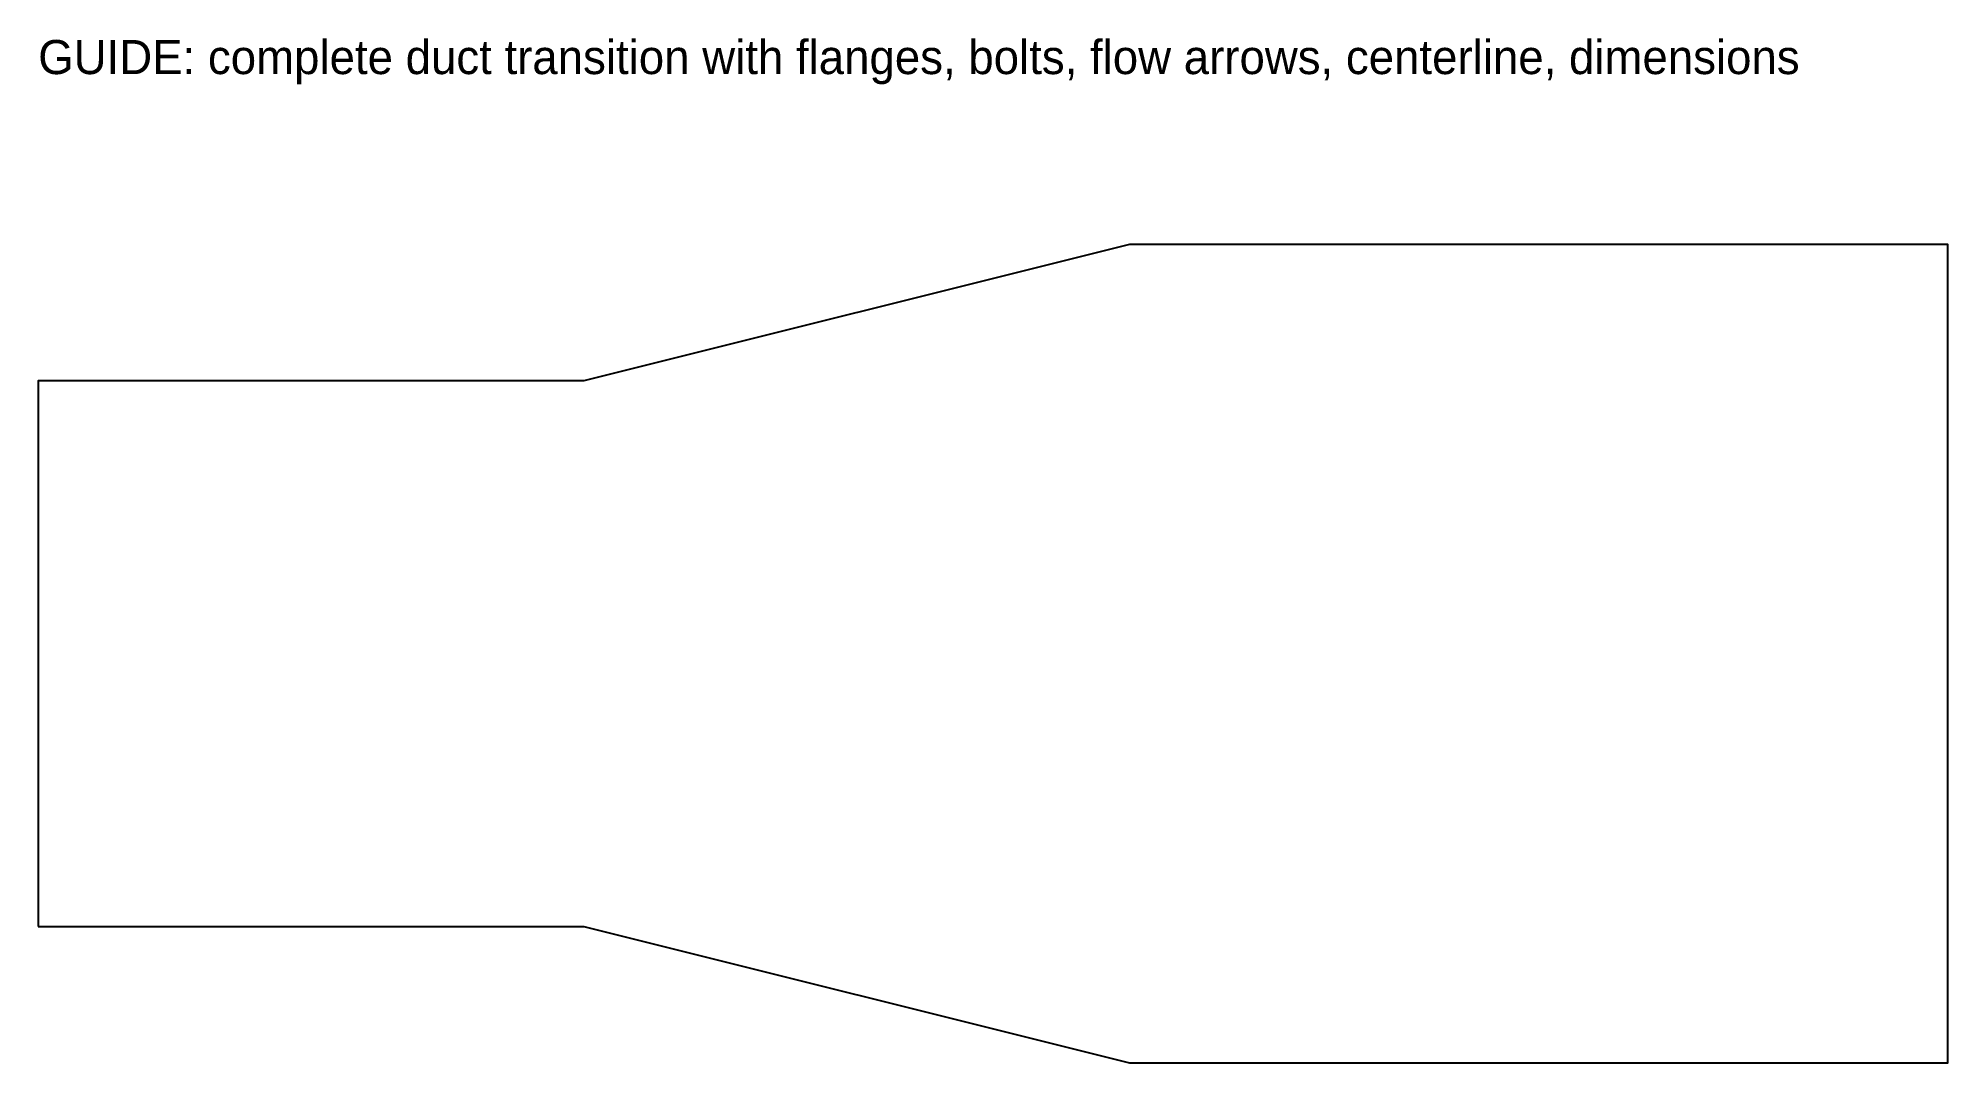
# Model space of a CAD drawing. Header units: millimetres. Extents: x 0 to 280, y 0 to 150.
import ezdxf

# ---------------------------------------------------------------- set-up
doc = ezdxf.new("R2010")
doc.units = ezdxf.units.MM
doc.layers.add('GUIDE', color=9, linetype='CONTINUOUS')

msp = doc.modelspace()

# ---------------------------------------------------------------- linework, layer by layer
at = {"layer": 'GUIDE'}
msp.add_lwpolyline([(0, 20), (80, 20), (160, 0), (280, 0), (280, 120), (160, 120), (80, 100), (0, 100)], close=True, dxfattribs=at)

# ---------------------------------------------------------------- texts
msp.add_text('GUIDE: complete duct transition with flanges, bolts, flow arrows, centerline, dimensions', height=5, dxfattribs=at).set_placement((0, 145))

doc.saveas('drawing.dxf')
